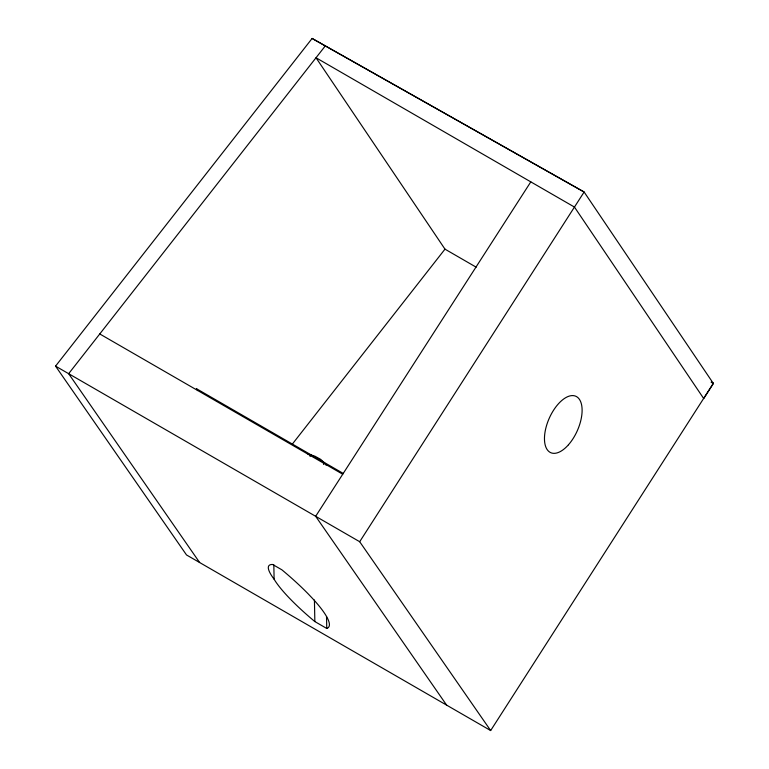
<?xml version="1.0" encoding="UTF-8"?>
<svg xmlns="http://www.w3.org/2000/svg" width="769" height="769" viewBox="0 0 769 769"><rect width="100%" height="100%" fill="white"/><g stroke="black" fill="none" stroke-linecap="round" stroke-linejoin="round"><path stroke-width="1.15" d="M704.039 398.044L713.382 383.491L584.123 192.01L312.118 38.45L55.551 366.131L186.521 554.958L490.66 730.55L713.363 383.289M490.66 730.55L359.69 541.722L584.123 192.01L312.118 38.45M703.712 398.553L574.462 207.072L530.802 181.869L315.665 516.297L446.626 705.125M713.382 383.491L711.296 382.087M325.21 46.015L68.652 373.696L199.623 562.514M292.124 444.376L444.982 249.146L476.174 267.179M309.965 456.267L311.599 455.171M307.86 454.008L314.925 456.2L320.76 459.41L324.951 463.419A30.866 18.216 -1.1 0 1 326.094 465.187M711.238 382.183L713.305 383.385M343.176 473.396L196.364 388.633L197.729 390.604M99.768 333.957L342.724 474.223M55.551 366.131L359.69 541.722M314.848 621.573L326.758 628.456A86.339 16.793 38.1 0 0 328.286 619.987A84.465 16.428 38.1 0 0 312.387 598.292L308.119 593.812A84.465 16.428 38.1 0 0 281.896 569.829L272.639 564.484A64.942 12.631 38.1 0 0 274.11 579.22A77.727 15.12 38.1 0 0 314.848 621.573L314.425 600.031M530.802 181.869L316.021 57.752L445.011 249.185M323.518 462.044L323.566 464.447M326.527 616.488L326.758 628.456M273.822 564.821L274.11 579.22M568.445 444.799A30.866 15.351 -66 0 0 576.365 396.525A30.866 15.351 -66 0 0 545.029 432.072A30.866 15.351 -66 0 0 568.445 444.799"/></g></svg>
